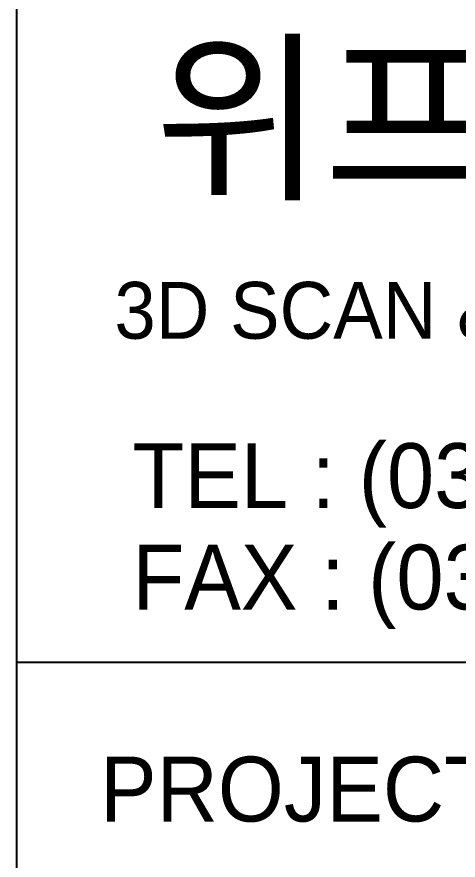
# Model space of a CAD drawing. Header units: millimetres. Extents: x -396231 to 224016, y 0 to 56679.
# Drawn here: x -51688 to -49740, y 49313 to 53034 of the extents above; entities that cross this region are included whole.
import ezdxf

# ---------------------------------------------------------------- set-up
doc = ezdxf.new("R2010")
doc.units = ezdxf.units.MM
doc.layers.add('WIPCO', color=3, linetype='Continuous', lineweight=9)
doc.styles.add('WIPCO', font='')
doc.styles.get('WIPCO').set_extended_font_data('Dotum')

msp = doc.modelspace()

# ---------------------------------------------------------------- linework, layer by layer
at = {"layer": 'WIPCO', "color": 3, "lineweight": -3}
for points in [[(-51688.3, 600), (-51688.3, 56078.6)], [(-51688.3, 50186.5), (-46583.7, 50186.5)]]:
    msp.add_lwpolyline(points, dxfattribs=at)

# ---------------------------------------------------------------- texts
at = {"layer": 'WIPCO', "color": 3, "lineweight": -3, "style": 'WIPCO'}
for s, height, p in [('위프코(주)', 596.36, (-51081.4, 52288)), ('3D SCAN & SOLUTIONS', 250.668, (-51257.5, 51613.3)), ('TEL : (031) 719-6077', 286.253, (-51177.9, 50866)), ('FAX : (031) 719-6079', 286.253, (-51177.9, 50418.3)), ('PROJECT NAME.', 286.253, (-51321.1, 49482.9))]:
    msp.add_text(s, height=height, dxfattribs=at).set_placement(p)

doc.saveas('drawing.dxf')
